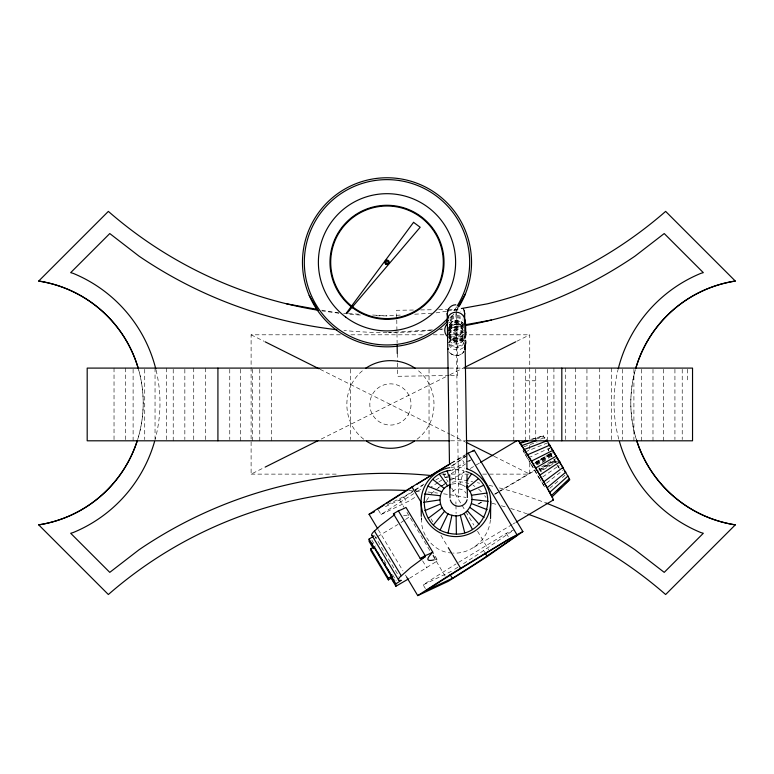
<?xml version="1.0" encoding="UTF-8"?>
<svg xmlns="http://www.w3.org/2000/svg" width="774" height="774" viewBox="0 0 774 774"><rect width="100%" height="100%" fill="white"/><g stroke="black" fill="none" stroke-linecap="round" stroke-linejoin="round"><path stroke-width="0.58" stroke-dasharray="3.87 2.9" d="M452.171 552.994C434.301 552.704 419.953 534.95 421.607 517.516M490.416 519.712C489.081 538.017 471.859 554.223 453.293 553.071M451.474 484.185L455.634 483.576L459.814 484.06L463.79 470.611L455.431 469.634L451.861 470.166M448.543 330.885C449.868 324.587 458.479 322.061 463.007 326.638L459.398 323.861C466.809 330.304 457.608 342.872 449.22 337.793M464.739 339.931C463.21 347.216 452.384 348.803 448.823 342.263M408.121 415.135L410.336 409.794A20.608 20.608 0 0 0 386.845 384.165A20.608 20.608 0 0 0 373.542 416.286A20.608 20.608 0 0 0 408.275 414.767M450.449 375.506L457.647 375.4L456.66 309.397L457.831 307.326M459.814 484.06L463.732 485.608L465.048 483.624M426.416 500.633L429.125 496.724M449.346 327.131L452.451 323.822A8.601 8.591 -0.9 0 1 461.159 323.609L462.997 324.974M448.659 331.137C451.6 325.38 460.617 325.244 463.732 330.914M448.707 334.629C451.281 329.734 458.498 328.65 462.378 332.607M463.868 339.68C460.917 345.427 451.9 345.562 448.785 339.902M463.916 343.182C460.975 348.948 451.948 349.084 448.843 343.414M448.688 333.565C451.658 327.847 460.636 327.712 463.771 333.333M448.823 342.688L450.187 340.87M448.833 342.863C451.348 337.861 458.556 336.729 462.494 340.686M463.616 323.213C461.023 328.07 453.835 329.124 449.955 325.215M464.042 351.154C461.178 357.027 452.132 357.22 448.959 351.551M462.688 353.147L464.042 351.328M449.404 330.614L452.509 327.46A8.562 8.079 -0.9 0 1 461.217 327.257L463.046 328.544M449.675 318.104L452.113 315.618M431.157 493.802L434.717 490.697M435.607 489.923L442.409 485.143M549.772 488.288L558.741 480.596M562.321 477.519L565.01 475.207M450.584 318.269L452.355 316.818A8.582 8.582 0 0 1 461.052 316.605M463.191 330.498L461.43 331.949A8.582 8.582 0 0 1 452.722 332.162L449.452 328.998A8.998 8.998 0 0 1 448.533 326.88M463.297 337.454L461.527 338.906A8.601 8.591 -0.9 0 1 452.819 339.118L449.559 335.964A8.949 8.94 -0.9 0 1 448.639 333.855M463.307 338.925C459.185 343.385 452.432 341.557 448.765 337.512M450.613 320.417L452.384 319.004A8.591 8.408 -0.9 0 1 461.091 318.791L462.92 320.117M463.22 332.346L461.449 333.768A8.591 8.408 -0.9 0 1 452.751 333.981L449.481 330.895A8.959 8.766 -0.9 0 1 448.562 328.824M546.512 483.131L563.162 470.108M463.345 340.415L461.575 341.789A8.562 8.079 -0.9 0 1 452.867 342.002L449.607 339.002A9.046 8.543 -0.9 0 1 448.688 337M471.772 459.388L467.98 462.155M465.551 456.167L450.826 466.422M467.061 455.625L451.687 466.383M511.73 531.399L480.103 552.926A157.896 8.582 -30.9 0 1 461.72 564.778M465.571 463.897L450.362 474.336M542.709 476.968L559.002 465.58M401 522.576L404.647 520.099M405.557 519.48L410.123 516.374M409.494 578.323L436.913 561.14L436.884 559.089L433.227 552.984M445.369 477.664L449.365 475.004M438.858 481.95L444.363 478.332M378.351 510.008L381.05 514.507L383.043 513.201A157.799 8.582 -30.9 0 1 412.203 494.615L413.935 493.531M425.39 588.588L423.185 584.902L425.187 583.596A157.799 8.582 -30.9 0 1 454.338 565.01L456.07 563.927M387.493 504.561L405.992 495.515A157.896 8.582 -30.9 0 0 413.558 490.745M385.413 506.622L399.577 499.985L407.869 494.799A169.148 9.201 -30.9 0 0 422.865 485.298M381.05 514.507L409.233 500.933A157.896 8.582 -30.9 0 0 415.861 496.744M451.368 571.328L423.185 584.902M417.399 491.364L421.965 488.529M458.672 562.301L506.341 533.334L513.907 529.784M538.627 470.215L555.529 459.833M435.82 480.006L438.8 478.187M443.763 475.178L445.727 473.988M451.319 463.268L465.29 455.499M451.639 470.418L464.207 462.939L460.965 457.531M443.444 484.524L449.636 480.828M450.662 480.219L465.116 471.598M470.273 468.522L479.561 462.987M374.519 538.443L376.561 537.224M377.586 536.605L398.039 524.414M548.843 451.145L548.06 449.501L550.701 447.923M549.405 453.99L535.453 462.31L537.195 465.561M535.579 462.61L550.517 453.709L552.133 456.66M552.713 452.674L550.953 453.719L552.346 455.992M535.918 462.871L550.856 453.961L552.123 455.925L537.175 464.835L535.569 462.397L550.508 453.487L550.856 453.961M535.918 463.297L550.865 454.386M536.459 463.703L552.733 453.903M536.469 464.303L551.417 455.393M542.168 462.591L546.154 460.22M477.868 504.067L480.973 502.21M494.422 494.189L497.527 492.341M498.553 491.722L534.766 470.128M478.748 503.961L481.834 502.123M495.186 494.16L499.298 491.713M500.323 491.093L535.26 470.263M550.875 461.381L538.917 468.512L540.649 471.347L555.597 462.436L553.865 459.601M556.516 458.314L553.865 459.891L555.364 462.368L558.015 460.791M541.355 471.879L539.807 469.179L554.745 460.269L553.845 458.759M539.817 469.992L554.755 461.081M540.639 470.611L555.577 461.701L554.745 460.269M556.767 464.632L557.957 466.529L559.728 465.474M474.007 547.286L512.194 524.511M513.22 523.901L515.291 522.673M451.232 463.036L464.971 454.928M534.544 463.326L552.056 453.98M340.367 334.803L251.105 334.803L251.105 474.123L264.06 467.651M321.249 439.052L448.814 375.274M449.887 374.732L463.916 367.718M516.8 341.276L529.745 334.803L529.745 439.293M438.278 487.601L440.367 486.556M441.412 486.043L444.537 484.476M466.364 461.923L470.689 459.891M528.603 457.753L549.879 447.914M448.852 322.729C452.268 320.659 456.834 321.307 459.679 324.074M451.968 339.631C455.286 337.677 459.717 338.19 462.504 340.85M460.898 354.386C456.912 356.795 451.329 355.392 448.959 351.386M525.275 451.89L547.131 443.067M523.834 446.821L537.204 442.002M540.523 439.11L544.983 437.571L547.092 440.764M535.782 439.206L543.677 436.594L545.012 439.197M532.377 439.4L543.667 435.752L544.983 437.571M530.751 439.39L543.667 435.752M452.239 482.279L455.605 481.592L464.632 482.192L468.86 483.692M446.55 311.225L435.152 313.006M447.672 311.022L460.211 308.749M439.555 329.434L441.867 329.018M448.814 327.76L462.852 325.215M453.641 310.597L455.886 310.268L460.259 311.371M376.154 315.744A423.765 423.765 0 0 0 387 315.879L401.512 315.018M414.69 314.225L433.953 313.073M388.103 332.52L432.453 329.859M413.442 310.035L396.627 310.287L396.762 318.878M420.64 309.929L433.856 309.735M438.655 309.658L447.062 309.532M448.262 309.513L456.66 309.397M449.249 375.516L397.613 376.29L397.42 363.093M350.941 334.803L422.391 334.803M433.247 334.803L444.644 334.803M448.93 334.803L529.745 334.803M449.578 368.095L463.374 368.095M525.42 380.769L535.743 380.769M450.729 440.803L465.677 440.803M251.105 474.123L336.748 474.123M441.693 474.123L446.521 474.123M451.339 474.123L469.431 474.123M482.705 474.123L529.745 474.123L529.745 462.117M338.848 313.006L321.036 310.064M343.666 313.286L347.274 313.509M348.484 313.576L359.31 314.225M372.555 315.018L387 315.879M251.105 334.803L264.06 341.276M320.175 369.333L449.887 434.195M450.971 434.736L465 441.751M494.131 456.321L529.745 474.123M473.078 485.192L474.897 486.488M478.545 489.081L481.776 492.148M449.868 319.672C453.167 323.116 459.166 322.565 462.184 319.614M463.732 485.608L465.416 486.865M548.06 449.501L548.834 450.439M453.39 330.159L456.999 332.926M449.568 337.454L450.99 339.225M484.601 495.67L486.014 497.43M557.957 466.529L558.876 467.922M543.735 485.298L524.743 453.312M506.341 533.334L509.099 537.94M443.057 473.63L447.982 481.863M451.687 488.046L465.242 510.695M465.861 511.72L473.872 525.111M477.568 531.283L488.655 549.811M483.673 550.585L484.776 552.433M414.912 489.207L416.538 491.906M431.031 518.822L432.879 521.908M440.89 535.289L447.672 546.618M403.631 496.995L406.872 502.403M433.266 555.035L436.913 561.14M399.577 499.985L403.893 507.193M406.979 512.34L429.773 550.43M432.859 555.577L445.185 576.166M422.614 560.831L426.88 567.952M378.312 529.726L402.964 570.912M405.421 575.024L406.66 577.085M374.471 535.56L398.833 576.253M371.81 540.049L375.467 546.154M383.991 560.395L386.429 564.469M392.515 574.637L396.172 580.742M554.348 459.311L556.748 463.403M538.907 467.66L539.807 469.179M551.901 456.554L550.169 453.545M557.948 465.522L559.447 468.347M523.147 450.449L524.182 452.326M543.222 435.414L543.677 436.594M455.934 313.431L458.682 497.624M455.431 469.634L455.634 483.576M455.905 501.813L455.944 504.155M455.963 505.325L456.089 513.51M421.308 517.516L421.346 519.857M396.772 319.885L397.11 342.766M397.275 353.544L397.401 361.922M687.38 369.246L687.38 380.769M682.223 369.285L682.223 439.603M674.928 369.285L674.928 439.603M663.299 369.285L663.299 440.803M652.985 369.285L652.985 440.803M641.356 369.285L641.356 440.803M633.906 369.285L633.906 440.803M622.286 369.285L622.286 439.603M611.344 368.095L611.344 439.603M599.724 368.095L599.724 439.603M586.944 369.285L586.944 439.603M575.314 368.095L575.314 439.603M565.533 368.095L565.533 439.603M553.913 368.095L553.913 439.603M547.363 369.285L547.363 440.803M535.743 369.246L535.743 440.803M529.745 445.302L529.745 451.3M525.42 369.246L525.42 440.803M513.801 369.285L513.801 440.803M429.038 369.285L429.038 439.603M350.699 369.285L350.699 439.603M271.393 369.246L271.393 440.803M259.774 369.285L259.774 440.803M252.324 369.285L252.324 440.803M240.695 369.285L240.695 440.803M229.762 369.285L229.762 439.603M205.352 368.095L205.352 439.603M193.732 368.095L193.732 439.603M184.841 369.285L184.841 439.603M173.221 369.285L173.221 440.803M166.671 368.095L166.671 439.603M155.042 368.095L155.042 439.603M144.728 369.285L144.728 439.603M133.109 369.285L133.109 440.803M125.649 368.095L125.649 439.603M114.03 368.095L114.03 439.603M417.099 439.226A43.818 43.818 0 0 0 428.38 426.377C435.868 412.881 435.868 396.046 428.38 382.549A43.818 43.818 0 0 0 417.099 369.701M363.751 439.226A43.818 43.818 0 0 1 352.48 426.377C344.981 412.881 344.981 396.046 352.48 382.549A43.818 43.818 0 0 1 363.751 369.701M408.701 490.59A423.765 423.765 0 0 1 420.756 491.384M427.974 492.022A423.765 423.765 0 0 1 437.562 493.057M443.531 493.822A423.765 423.765 0 0 1 466.171 497.498M492.071 503.264A423.765 423.765 0 0 1 496.734 504.484M501.388 505.761A423.765 423.765 0 0 1 506.032 507.096M510.666 508.479A423.765 423.765 0 0 1 526.726 513.733M618.784 439.168A140.142 140.142 0 0 1 617.913 370.166M444.295 477.074A440.464 440.464 0 0 1 472.653 481.738M477.355 482.695A440.464 440.464 0 0 1 479.696 483.199M489.023 485.317A440.464 440.464 0 0 1 493.667 486.449M499.462 487.93A440.464 440.464 0 0 1 546.125 503.081M156.087 370.166A140.142 140.142 0 0 1 155.216 439.168M463.229 325.941A440.464 440.464 0 0 1 449.036 328.195M443.105 328.998A440.464 440.464 0 0 1 440.735 329.298M431.234 330.353A440.464 440.464 0 0 1 389.39 332.578M387 332.588A440.464 440.464 0 0 1 343.956 330.479M360.471 315.057A423.765 423.765 0 0 1 348.426 314.128M338.838 313.141A423.765 423.765 0 0 1 322.11 310.887M463.665 325.448A8.746 8.63 -0.9 0 1 449.984 327.441M463.316 338.935A8.717 8.688 -0.5 0 1 448.659 335.394M449.365 328.776A8.717 8.688 -0.5 0 1 463.026 326.647M463.268 335.306A8.698 8.582 -0.9 0 1 448.61 331.814M449.326 325.283A8.698 8.582 -0.9 0 1 462.968 323.174M463.258 334.639A8.717 8.311 -0.9 0 1 448.591 331.262M449.307 324.925A8.717 8.311 -0.9 0 1 462.968 322.874M463.21 331.398A8.727 8.717 -0.9 0 1 448.533 327.847M450.594 319.362A8.727 8.717 -0.9 0 1 462.91 319.062M463.287 336.584A8.707 8.659 -0.9 0 1 448.63 333.052M449.336 326.473A8.707 8.659 -0.9 0 1 462.987 324.345M463.316 338.577A8.707 8.669 -0.9 0 1 448.659 335.045M449.365 328.457A8.707 8.669 -0.9 0 1 463.016 326.328M463.452 347.507A8.698 7.43 -0.9 0 1 455.093 349.625A8.698 7.43 -0.9 0 1 448.804 344.507M449.53 338.857A8.698 7.43 -0.9 0 1 463.181 337M463.636 324.287A8.717 8.146 -0.9 0 1 449.965 326.183M452.432 491.577A8.698 8.688 -0.9 0 1 466.151 493.173M458.508 307.394A84.54 84.54 0 0 1 456.583 310.316M453.854 314.051A84.54 84.54 0 0 1 450.139 318.52M456.476 307.094A82.663 82.663 0 0 1 453.767 311.042M462.465 338.286A8.707 8.63 -29.7 0 1 448.746 336.816M449.965 326.367A8.707 8.63 -29.7 0 1 463.684 327.837M544.567 486.875A34.83 1.093 59.2 0 1 540.262 479.89M539.701 478.971A34.83 1.093 59.2 0 1 531.583 465.406M531.022 464.448A34.83 1.093 59.2 0 1 523.001 450.507M458.005 567.139A157.896 8.582 -30.9 0 1 452.326 570.719M423.968 484.098A157.896 8.582 -30.9 0 1 415.415 489.565M450.845 467.428A34.83 34.762 -0.9 0 1 464.419 468.106M437.968 482.531A157.896 8.582 -30.9 0 1 431.215 486.923M436.875 559.089A347.787 18.915 -30.9 0 1 435.017 559.621M407.366 515.078A347.787 18.915 -30.9 0 1 403.389 515.678M635.406 369.604A123.356 123.356 0 0 0 636.402 439.671A123.356 123.356 0 0 1 635.406 369.604M137.598 439.671A123.356 123.356 0 0 0 138.594 369.604A123.356 123.356 0 0 1 137.598 439.671"/><path stroke-width="1.16" d="M490.552 518.541L490.735 501.3M466.025 471.492C504.687 484.031 487.33 542.816 448.03 533.025C414.951 525.759 416.915 474.365 450.671 470.34M447.227 313.693L448.33 309.203M447.459 329.327L447.72 327.073L447.759 329.327M478.371 478.719L467.109 488.113C478.98 498.63 467.099 519.828 451.939 515.261C436.952 512.262 435.781 488.858 450.507 484.601M464.381 315.686L464.642 313.306L464.951 333.933M465.126 346.046L464.874 349.219M464.874 349.045L465.135 346.791M466.945 487.92L467.051 474.559M448.03 533.025L451.939 515.261M447.488 311.438C448.446 307.675 451.881 304.792 455.799 304.743M440.203 529.929L448.03 513.713M458.411 306.301L465.406 293.917M467.012 480.654L471.618 473.707M447.082 324.151C443.754 327.576 443.995 333.604 447.662 336.671M433.45 524.907L444.653 511.208M38.7 281.049A123.356 123.356 0 0 1 138.275 368.482A123.356 123.356 0 0 0 38.7 281.049L108.36 211.389A423.765 423.765 0 0 0 318.53 310.316M735.3 524.859A123.356 123.356 0 0 1 636.75 440.783A123.356 123.356 0 0 0 735.3 524.859L665.64 594.519A423.765 423.765 0 0 0 527.868 514.13M425.139 556.767A28.677 1.558 -30.9 0 1 420.282 558.509L393.424 513.791L398.368 510.84A49.604 2.699 -30.9 0 0 405.992 507.444L432.811 552.191L431.815 553.178A347.787 18.915 -30.9 0 0 434.166 559.834M551.804 497.111L569.78 479.793L569.325 478.613L547.092 440.764L524.143 449.53L519.964 443.415L527.858 440.861M557.29 490.958L561.585 486.846M565.03 483.557L568.474 480.277M569.325 478.613L551.243 495.679L547.044 487.784L565.871 472.14M549.617 492.496L567.99 476M472.585 451.484L474.201 450.236L522.885 531.564L487.33 556.429A169.148 9.201 -30.9 0 1 456.544 576.127L448.262 581.313L417.747 595.612L406.66 577.085M428.225 518.319L442.041 507.918M546.483 486.798L543.687 481.863L563.124 467.283M394.779 514.584L380.237 525.691L373.126 532.299A213.711 11.62 -30.9 0 0 372.875 535.705M425.187 556.738L410.675 567.516L399.926 577.065A213.711 11.62 -30.9 0 0 401.271 580.326L395.862 583.838L395.901 586.257L408.469 578.933M543.687 481.863L539.778 475.149L559.912 461.778M377.693 528.7L369.063 514.284L376.077 509.698A169.042 9.191 -30.9 0 1 407.317 489.778L450.265 463.616M377.809 509.099L379.811 507.792A157.799 8.582 -30.9 0 1 384.697 504.619M417.747 595.612L424.762 591.026A169.042 9.191 -30.9 0 1 455.992 571.115L508.46 539.304L522.885 531.564M373.494 548.65L369.111 541.49L369.072 539.081L373.571 536.15M452.316 578.323L454.677 576.853A157.896 8.582 -30.9 0 0 483.411 558.451L517.216 535.308L509.65 538.859L457.647 570.535A157.799 8.582 -30.9 0 0 428.496 589.12L426.493 590.427L452.316 578.323L450.11 574.647M409.833 488.665L413.297 486.498M416.751 484.34L432.589 474.588M433.575 473.988L440.522 469.77M441.509 469.17L450.342 463.849M480.596 462.368L516.713 440.832M372.081 543.077L371.636 545.544L372.11 545.264L373.349 547.334M383.856 563.037L391.76 576.233L391.789 577.849L388.384 579.881L370.756 550.44L370.727 548.824L374.132 546.792M420.214 558.547L425.168 555.597A49.604 2.699 -30.9 0 0 432.782 552.21M388.384 579.881L388.354 578.265L391.76 576.233M393.811 579.387L393.366 581.855L393.84 581.564L391.363 577.414M516.316 522.053L553.478 499.898M466.016 454.319L474.201 450.236M524.143 449.53L535.579 468.077L556.477 455.973M531.39 461.14L553.042 450.294M265.134 467.109L318.017 440.667M465 367.176L515.716 341.818M369.063 514.284L374.519 511.73M469.721 491.413L483.595 485.308M527.491 454.812L549.84 445.098M424.887 510.608L440.367 504.058M521.57 445.64L536.063 440.648M519.422 443.009L526.214 440.832M461.391 308.536L487.397 303.824A423.765 423.765 0 0 0 665.64 211.389L735.3 281.049A123.356 123.356 0 0 0 635.725 368.482A123.356 123.356 0 0 1 735.3 281.049M465.232 324.78L491.345 320.049M423.668 502.297L439.758 499.907M471.385 495.263L486.933 493.028M448.369 368.095L87.191 368.095L87.191 440.803L449.713 440.803M464.526 368.095L692.536 368.095L692.536 440.803L466.451 440.803M424.645 493.957L440.242 495.728M471.995 499.424L488.152 501.339M286.603 303.824L317.485 309.416L309.203 295.387M471.511 503.593L487.175 509.679M427.751 486.14L441.799 491.829M265.134 341.818L319.091 368.801M466.074 442.293L493.057 455.78M469.963 507.502L484.069 517.487M432.772 479.406L444.305 488.452M38.7 524.859A123.356 123.356 0 0 0 137.25 440.783A123.356 123.356 0 0 1 38.7 524.859L108.36 594.519A423.765 423.765 0 0 1 406.292 490.474M467.448 510.869L479.048 524.23M439.371 474.191L447.614 485.849M553.594 452.142L554.987 454.415M468.096 453.1L516.771 534.428M485.327 553.352L486.981 556.109M411.923 486.904L421.172 502.345M448.281 547.644L460.607 568.232M398.368 510.84L425.168 555.597M374.403 530.945L401.203 575.701M371.946 535.453L398.736 580.219M374.558 547.228L375.806 549.298M377.664 552.413L378.912 554.494M380.769 557.599L382.637 560.715M383.875 562.785L385.113 564.865M386.981 567.971L391.944 576.272M375.351 548.824L382.646 561.005M369.072 539.081L395.862 583.838M390.889 577.704L395.901 586.257M370.727 548.824L388.354 578.265M556.99 457.734L557.986 459.427M535.579 468.077L539.778 475.149M559.389 461.826L560.192 463.239M464.148 513.472L472.45 529.445M463.403 308.981L464.313 311.187M447.101 470.863L450.013 479.745M460.278 515.145L464.719 532.773M464.313 311.061L464.642 313.431M447.556 315.937L447.227 313.567L449.462 463.036M465.725 332.733L465.59 324.171A8.998 8.998 0 0 0 464.323 319.768M465.077 342.94L466.964 468.967M467.215 485.666L467.39 497.498M456.118 515.755L456.389 533.992M448.049 348.542L448.059 349.471M450.129 487.968L449.636 474.82M449.8 485.927L449.975 497.759M421.085 502.336L421.298 516.355M397.149 345.088L397.275 353.486M561.818 368.095L561.818 440.803M217.92 368.095L217.92 440.803M414.284 441.219A43.818 43.818 0 0 1 366.566 441.219M365.618 368.347A43.818 43.818 0 0 1 415.241 368.347M465.59 325.515A440.464 440.464 0 0 0 634.961 256.155L664.227 233.555L703.324 272.651L700.915 273.328A140.142 140.142 0 0 0 618.194 369.024M336.825 329.714A440.464 440.464 0 0 1 139.039 256.155L109.773 233.555L70.676 272.651L73.085 273.328A140.142 140.142 0 0 1 155.806 369.024M619.413 441.441A140.142 140.142 0 0 0 700.915 532.589L703.324 533.267L664.227 572.363L634.961 549.763A440.464 440.464 0 0 0 546.125 503.081M431.234 475.555A440.464 440.464 0 0 0 139.039 549.763L109.773 572.363L70.676 533.267L73.085 532.589A140.142 140.142 0 0 0 154.587 441.441M447.643 323.6A8.746 8.63 -0.9 0 1 447.575 319.101M464.458 318.849A8.746 8.63 -0.9 0 1 464.526 323.348M465.377 330.488A8.717 8.688 -0.5 0 1 464.661 337.106M464.342 320.833A8.727 8.717 -0.9 0 1 465.619 325.167M465.716 332.385A8.707 8.669 -0.9 0 1 464.652 336.748M465.745 334.416A9.046 8.543 -0.9 0 1 464.681 338.644M465.513 340.279A8.698 7.43 -0.9 0 1 464.787 345.93M447.653 322.565A8.717 8.146 -0.9 0 1 455.915 312.183A8.717 8.146 -0.9 0 1 464.487 322.313M467.119 499.743A8.698 8.688 -0.9 0 1 450.313 499.994M448.562 320.243A84.54 84.54 0 0 1 307.907 292.146A84.54 84.54 0 0 1 394.933 178.136A84.54 84.54 0 0 1 459.127 306.398M448.485 317.553A82.663 82.663 0 0 1 310.026 292.437A82.663 82.663 0 0 1 394.634 179.984A82.663 82.663 0 0 1 457.124 306.069M447.856 334.755A8.707 8.63 -29.7 0 1 447.788 330.295M548.234 443.531A16.68 0.522 59.2 0 1 554.271 452.896M554.813 453.787A16.68 0.522 59.2 0 1 558.16 459.369M558.702 460.288A16.68 0.522 59.2 0 1 560.27 462.987M560.763 463.839A16.68 0.522 59.2 0 1 561.992 465.987M562.543 466.964A16.68 0.522 59.2 0 1 563.501 468.705M564.759 471.134A16.68 0.522 59.2 0 1 565.059 471.888M518.348 440.667A34.83 1.093 59.2 0 1 540.204 475.671A34.83 1.093 59.2 0 1 552.878 499.453M386.7 503.332A157.799 8.582 -30.9 0 1 400.381 494.605M401.329 494.006A157.799 8.582 -30.9 0 1 408.962 489.197M466.606 468.734A34.83 34.762 -0.9 0 1 483.169 523.456A34.83 34.762 -0.9 0 1 426.01 519.654A34.83 34.762 -0.9 0 1 449.723 467.612M394.227 513.82A28.677 1.558 -30.9 0 1 393.492 513.752M413.548 222.341L346.278 313.228L346.723 313.596L420.185 227.256L413.548 222.341M353.157 307.278A56.289 56.289 0 0 0 442.873 269.12A56.289 56.289 0 0 0 364.97 210.499A56.289 56.289 0 0 0 353.157 307.278M352.721 307.858A57.015 57.015 0 0 0 443.599 269.207A57.015 57.015 0 0 0 364.68 209.831A57.015 57.015 0 0 0 352.721 307.858M385.665 264.079A2.225 2.225 0 0 0 389.206 262.57A2.225 2.225 0 0 0 386.129 260.257A2.225 2.225 0 0 0 385.665 264.079M386.294 263.237A1.171 1.171 0 0 0 388.171 262.444A1.171 1.171 0 0 0 386.536 261.215A1.171 1.171 0 0 0 386.294 263.237M345.746 317.127A68.615 68.615 0 0 0 455.112 270.61A68.615 68.615 0 0 0 360.142 199.16A68.615 68.615 0 0 0 345.746 317.127"/></g></svg>
